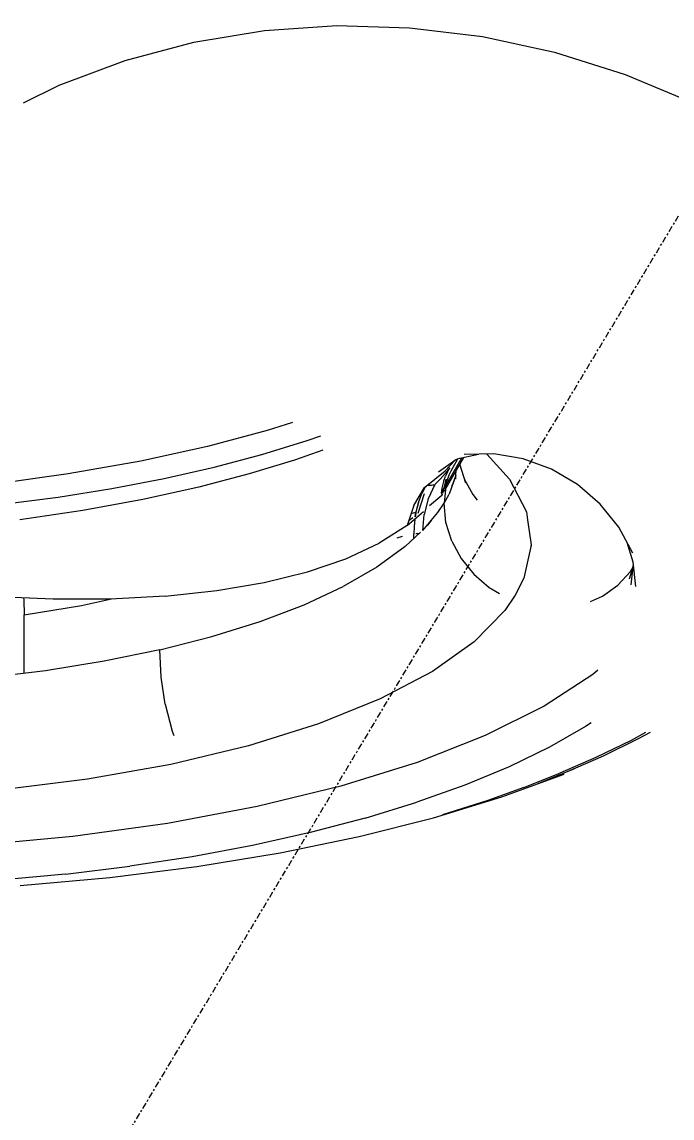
# Model space of a CAD drawing. Header units: millimetres. Extents: x -57554 to 16546, y 2142 to 98430.
# Drawn here: x -49966 to -49654, y 90429 to 90956 of the extents above; entities that cross this region are included whole.
import ezdxf

# ---------------------------------------------------------------- set-up
doc = ezdxf.new("R2010")
doc.units = ezdxf.units.MM
doc.linetypes.add('DXK_LINE_DOT3', pattern=[5.9187, 2.979, -0.9799, 0.9799, -0.9799])

msp = doc.modelspace()

# ---------------------------------------------------------------- linework, layer by layer
at = {"color": 1, "linetype": 'DXK_LINE_DOT3'}
msp.add_line((-50108.66, 90099.03), (-47099.26, 95115.13), dxfattribs=at)
at = {"color": 2, "linetype": 'Continuous'}
for p, q in [((-49883.29, 90946.32), (-49849.3, 90951.9)), ((-49849.3, 90951.9), (-49814.64, 90954.21)), ((-49814.64, 90954.21), (-49779.65, 90953.22)), ((-49779.65, 90953.22), (-49744.66, 90948.94)), ((-49916.28, 90937.52), (-49883.29, 90946.32)), ((-49744.66, 90948.94), (-49710, 90941.41)), ((-49710, 90941.41), (-49676.01, 90930.71)), ((-49947.95, 90925.59), (-49916.28, 90937.52)), ((-49676.01, 90930.71), (-49643.02, 90916.94)), ((-49965.1, 90917.05), (-49947.95, 90925.59)), ((-49835.87, 90763.54), (-49847.96, 90759.72)), ((-49847.96, 90759.72), (-49876.66, 90752.07)), ((-49828.86, 90754.84), (-49822.25, 90757.17)), ((-49876.66, 90752.07), (-49908.78, 90744.98)), ((-49850.56, 90748.21), (-49828.86, 90754.84)), ((-49873.51, 90742.15), (-49850.56, 90748.21)), ((-49834.95, 90745.47), (-49856.62, 90738.87)), ((-49821.32, 90750.25), (-49834.95, 90745.47)), ((-49757.4, 90745.63), (-49765.7, 90739.74)), ((-49763.42, 90730.96), (-49754.49, 90746.6)), ((-49762.3, 90731.47), (-49753.58, 90746.8)), ((-49758.7, 90742.16), (-49756.51, 90746.02)), ((-49755.83, 90746.32), (-49757.4, 90745.63)), ((-49756.96, 90746.07), (-49746.49, 90748.32)), ((-49739.22, 90748.46), (-49753.34, 90748.19)), ((-49731.56, 90736.27), (-49742.47, 90748.4)), ((-49725.1, 90746.07), (-49739.22, 90748.46)), ((-49711.53, 90741.11), (-49725.1, 90746.07)), ((-49908.78, 90744.98), (-49943.63, 90738.8)), ((-49897.58, 90736.69), (-49873.51, 90742.15)), ((-49772.52, 90732.31), (-49762.48, 90740.27)), ((-49762.48, 90740.27), (-49757.86, 90745.31)), ((-49760.27, 90741.82), (-49762.48, 90739.03)), ((-49761.36, 90739.78), (-49760.27, 90741.82)), ((-49760.57, 90738.38), (-49759.7, 90740.29)), ((-49759.7, 90740.29), (-49758.7, 90742.16)), ((-49757.39, 90738.19), (-49757.19, 90740.45)), ((-49752.59, 90734.32), (-49755.44, 90743.53)), ((-49699.02, 90733.77), (-49711.53, 90741.11)), ((-49943.63, 90738.8), (-49980.06, 90733.82)), ((-49922.62, 90731.86), (-49897.58, 90736.69)), ((-49856.62, 90738.87), (-49880.89, 90732.51)), ((-49764.9, 90736.36), (-49767.52, 90733.82)), ((-49762.48, 90739.03), (-49764.9, 90736.36)), ((-49763.96, 90731.93), (-49763.09, 90735.25)), ((-49763.11, 90735.58), (-49762.3, 90737.7)), ((-49763.09, 90735.25), (-49763.11, 90735.58)), ((-49762.88, 90732.52), (-49762.09, 90736.29)), ((-49762.65, 90733.2), (-49761.3, 90736.44)), ((-49762.09, 90736.29), (-49762.65, 90733.2)), ((-49761.36, 90739.78), (-49762.3, 90737.7)), ((-49761.3, 90736.44), (-49760.57, 90738.38)), ((-49757.39, 90738.19), (-49760.66, 90729.19)), ((-49759.2, 90733.21), (-49758.13, 90735.55)), ((-49758.13, 90735.55), (-49757.93, 90736.71)), ((-49757.36, 90736.32), (-49757.36, 90738.45)), ((-49753.18, 90736.23), (-49749.26, 90728.93)), ((-49731.56, 90736.27), (-49723.52, 90720.61)), ((-49948.48, 90727.7), (-49922.62, 90731.86)), ((-49880.89, 90732.51), (-49907.71, 90726.55)), ((-49777.59, 90723.63), (-49772.52, 90732.31)), ((-49772.01, 90732.72), (-49773.68, 90729.4)), ((-49767.52, 90733.82), (-49770.72, 90726.85)), ((-49770.31, 90734.06), (-49770.69, 90733.37)), ((-49770.69, 90733.37), (-49767.93, 90733.55)), ((-49770.69, 90733.37), (-49769.86, 90733.27)), ((-49770.48, 90733.34), (-49770.69, 90733.37)), ((-49769.86, 90733.27), (-49770.48, 90733.34)), ((-49769.11, 90733.27), (-49769.86, 90733.27)), ((-49768.47, 90733.36), (-49769.11, 90733.27)), ((-49767.93, 90733.55), (-49768.47, 90733.36)), ((-49764.26, 90729.61), (-49763.96, 90731.93)), ((-49764.25, 90729.71), (-49764.26, 90729.61)), ((-49763.61, 90730.22), (-49763.8, 90729.59)), ((-49763.8, 90729.59), (-49763.63, 90730.19)), ((-49763.61, 90730.22), (-49763.42, 90730.96)), ((-49763.61, 90730.22), (-49763.46, 90730.8)), ((-49763.6, 90729.98), (-49763.61, 90730.22)), ((-49763.6, 90729.98), (-49763.16, 90730.5)), ((-49763.46, 90730.8), (-49763.42, 90730.96)), ((-49763.42, 90730.96), (-49762.65, 90733.2)), ((-49762.73, 90730.99), (-49763.16, 90730.5)), ((-49762.38, 90731.3), (-49763.07, 90724.74)), ((-49762.3, 90731.47), (-49762.73, 90730.99)), ((-49762.38, 90731.3), (-49762.3, 90731.47)), ((-49688.05, 90724.34), (-49699.02, 90733.77)), ((-49974.99, 90724.23), (-49948.48, 90727.7)), ((-49907.71, 90726.55), (-49936.58, 90721.24)), ((-49776.68, 90720.02), (-49775.36, 90725.05)), ((-49775.36, 90725.05), (-49776.6, 90720.54)), ((-49775.5, 90720.06), (-49772.46, 90729.41)), ((-49775.36, 90725.05), (-49773.68, 90729.4)), ((-49770.72, 90726.85), (-49772.67, 90719.39)), ((-49764.11, 90728.42), (-49770, 90723.47)), ((-49765.98, 90720.32), (-49763.07, 90724.74)), ((-49764.26, 90729.61), (-49764.04, 90728.75)), ((-49764.26, 90729.61), (-49764.11, 90728.42)), ((-49763.07, 90724.74), (-49760.66, 90729.19)), ((-49762.13, 90715.54), (-49763.07, 90724.74)), ((-49749.26, 90728.93), (-49747.08, 90726.23)), ((-49936.58, 90721.24), (-49966.78, 90716.78)), ((-49777.59, 90723.63), (-49780.71, 90714.03)), ((-49780.71, 90714.03), (-49772.99, 90720.83)), ((-49778.84, 90719.77), (-49776.6, 90720.54)), ((-49778.84, 90719.77), (-49776.6, 90720.54)), ((-49776.93, 90718.3), (-49776.6, 90720.54)), ((-49776.68, 90720.02), (-49776.93, 90718.3)), ((-49776.6, 90720.54), (-49776.68, 90720.02)), ((-49773.32, 90711.63), (-49765.98, 90720.32)), ((-49773.32, 90711.63), (-49772.67, 90719.39)), ((-49723.52, 90720.61), (-49722.97, 90716.82)), ((-49679.05, 90713.18), (-49688.05, 90724.34)), ((-49780.71, 90714.03), (-49794.15, 90705.55)), ((-49780.71, 90714.03), (-49775.12, 90718.93)), ((-49779.89, 90716.55), (-49778.13, 90717.91)), ((-49779.89, 90716.55), (-49778.13, 90717.91)), ((-49777.11, 90717.02), (-49777.41, 90713.5)), ((-49777.11, 90717.02), (-49777.08, 90717.21)), ((-49777.08, 90717.21), (-49777.11, 90717.02)), ((-49770.97, 90714.15), (-49772.11, 90713.06)), ((-49769.26, 90716.44), (-49770.97, 90714.15)), ((-49759.34, 90706.56), (-49762.13, 90715.54)), ((-49722.97, 90716.82), (-49721.21, 90704.7)), ((-49783.25, 90708.71), (-49785.75, 90707.91)), ((-49774.38, 90710.91), (-49781.76, 90703.89)), ((-49777.41, 90713.5), (-49777.51, 90709.98)), ((-49777.51, 90707.93), (-49777.51, 90709.98)), ((-49776.57, 90710.16), (-49775.71, 90710.39)), ((-49776.53, 90710.17), (-49775.71, 90710.39)), ((-49775.71, 90710.39), (-49775.73, 90709.62)), ((-49672.37, 90700.72), (-49679.05, 90713.18)), ((-49810.19, 90698.12), (-49794.15, 90705.55)), ((-49781.76, 90703.89), (-49795.34, 90694.05)), ((-49759.34, 90706.56), (-49754.82, 90698.14)), ((-49721.22, 90704.67), (-49724.67, 90688.83)), ((-49721.22, 90704.47), (-49721.22, 90704.67)), ((-49672.19, 90696.37), (-49675.14, 90705.88)), ((-49828.68, 90691.8), (-49810.19, 90698.12)), ((-49754.82, 90698.14), (-49748.74, 90690.6)), ((-49795.34, 90694.05), (-49811.58, 90684.73)), ((-49674.02, 90688.41), (-49672.31, 90693.68)), ((-49673.49, 90692.02), (-49672.26, 90694.12)), ((-49673.16, 90685.48), (-49672.11, 90695.6)), ((-49670.99, 90684.68), (-49672.19, 90696.37)), ((-49849.44, 90686.66), (-49828.68, 90691.8)), ((-49748.74, 90690.6), (-49741.33, 90684.22)), ((-49724.67, 90688.83), (-49728.83, 90680.51)), ((-49679.58, 90685.39), (-49673.49, 90692.02)), ((-49896.95, 90680.1), (-49872.27, 90682.75)), ((-49872.27, 90682.75), (-49849.44, 90686.66)), ((-49830.32, 90676.02), (-49811.58, 90684.73)), ((-49741.33, 90684.22), (-49736.4, 90681.34)), ((-49686.99, 90680.13), (-49679.58, 90685.39)), ((-49950.89, 90678.68), (-49969.81, 90679.5)), ((-49965.06, 90679.29), (-49964.95, 90678.33)), ((-49964.95, 90678.33), (-49964.69, 90671.07)), ((-49923.24, 90678.73), (-49950.89, 90678.68)), ((-49937.25, 90675.7), (-49922.8, 90678.76)), ((-49896.95, 90680.1), (-49923.24, 90678.73)), ((-49728.83, 90680.51), (-49733.84, 90673.24)), ((-49692.79, 90677.6), (-49686.99, 90680.13)), ((-49964.69, 90671.07), (-49937.25, 90675.7)), ((-49851.38, 90668), (-49830.32, 90676.02)), ((-49733.84, 90673.24), (-49748.58, 90658.2)), ((-49964.69, 90643.04), (-49964.69, 90671.07)), ((-49874.55, 90660.75), (-49851.38, 90668)), ((-49899.62, 90654.34), (-49874.55, 90660.75)), ((-49748.58, 90658.2), (-49768.63, 90643.95)), ((-49899.62, 90654.34), (-49926.34, 90648.84)), ((-49898.95, 90641.25), (-49899.62, 90654.34)), ((-49926.34, 90648.84), (-49954.46, 90644.28)), ((-49954.46, 90644.28), (-49969.17, 90642.5)), ((-49896.95, 90628.19), (-49898.95, 90641.25)), ((-49768.63, 90643.95), (-49793.67, 90630.73)), ((-49691.57, 90642.43), (-49715, 90627.24)), ((-49689.15, 90644.55), (-49691.57, 90642.43)), ((-49793.67, 90630.73), (-49823.29, 90618.75)), ((-49896.95, 90628.19), (-49893.63, 90615.27)), ((-49715, 90627.24), (-49743.25, 90613.13)), ((-49692.4, 90619.26), (-49695.14, 90617.41)), ((-49893.63, 90615.27), (-49892.86, 90613.15)), ((-49823.29, 90618.75), (-49856.99, 90608.22)), ((-49695.14, 90617.41), (-49712.43, 90607.54)), ((-49666.22, 90614.55), (-49673.12, 90610.84)), ((-49664.05, 90614.68), (-49669.87, 90611.49)), ((-49743.25, 90613.13), (-49775.93, 90600.27)), ((-49673.12, 90610.84), (-49690.18, 90602.59)), ((-49669.87, 90611.49), (-49686.58, 90603.31)), ((-49856.99, 90608.22), (-49894.23, 90599.31)), ((-49712.43, 90607.54), (-49731.76, 90598.17)), ((-49686.58, 90603.31), (-49703.56, 90595.8)), ((-49894.23, 90599.31), (-49934.38, 90592.16)), ((-49775.93, 90600.27), (-49812.6, 90588.84)), ((-49731.76, 90598.17), (-49753.03, 90589.33)), ((-49690.18, 90602.59), (-49707.42, 90595.06)), ((-49735.28, 90583.67), (-49705.35, 90594.64)), ((-49724.77, 90588.17), (-49707.42, 90595.06)), ((-49703.56, 90595.8), (-49718.03, 90589.99)), ((-49700.8, 90597.02), (-49703.56, 90595.8)), ((-49934.38, 90592.16), (-49976.79, 90586.89)), ((-49812.6, 90588.84), (-49852.77, 90579)), ((-49753.03, 90589.33), (-49776.17, 90581.06)), ((-49724.77, 90588.17), (-49741.96, 90581.93)), ((-49768.18, 90573.65), (-49735.28, 90583.67)), ((-49852.77, 90579), (-49895.9, 90570.87)), ((-49800.99, 90573.43), (-49776.17, 90581.06)), ((-49741.96, 90581.93), (-49763.76, 90574.99)), ((-49800.99, 90573.43), (-49827.32, 90566.52)), ((-49803.79, 90564.68), (-49768.18, 90573.65)), ((-49895.9, 90570.87), (-49941.39, 90564.58)), ((-49827.32, 90566.52), (-49855.02, 90560.34)), ((-49941.39, 90564.58), (-49988.64, 90560.2)), ((-49841.79, 90556.86), (-49803.79, 90564.68)), ((-49855.02, 90560.34), (-49883.98, 90554.93)), ((-49881.83, 90550.27), (-49841.79, 90556.86)), ((-49883.98, 90554.93), (-49914, 90550.34)), ((-49944.87, 90546.58), (-49976.47, 90543.66)), ((-49944.87, 90546.58), (-49914, 90550.34)), ((-49923.55, 90544.99), (-49881.83, 90550.27)), ((-49966.59, 90541.09), (-49923.55, 90544.99))]:
    msp.add_line(p, q, dxfattribs=at)

doc.saveas('drawing.dxf')
